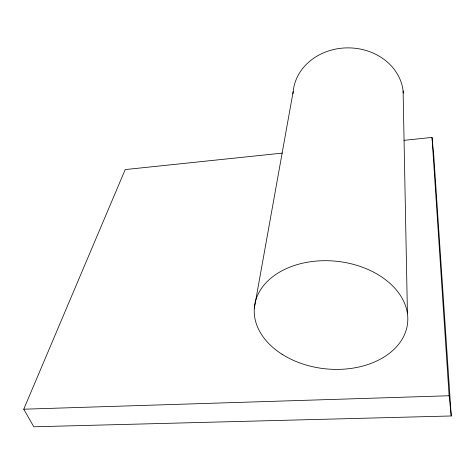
<?xml version="1.0" encoding="UTF-8"?>
<svg xmlns="http://www.w3.org/2000/svg" width="475" height="475" viewBox="0 0 475 475"><rect width="100%" height="100%" fill="white"/><g stroke="black" fill="none" stroke-linecap="round" stroke-linejoin="round"><path stroke-width="0.71" d="M254.315 308.21L293.164 91.639M403.988 140.351L432.018 137.412L433.776 155.586L451.25 415.969L33.808 426.787L23.75 409.201L125.204 169.575L282.298 153.11M23.75 409.201L449.118 395.752L451.25 415.969M432.018 137.412L449.118 395.752M403.103 90.957L407.431 313.779M293.016 93.812A55.201 47.755 0.5 0 1 347.67 47.874A55.201 47.755 0.5 0 1 403.305 93.171M282.067 354.261A77.003 54.055 5.9 0 0 406.731 328.071A77.003 54.055 5.9 0 0 304.22 262.853A77.003 54.055 5.9 0 0 282.067 354.261"/></g></svg>
